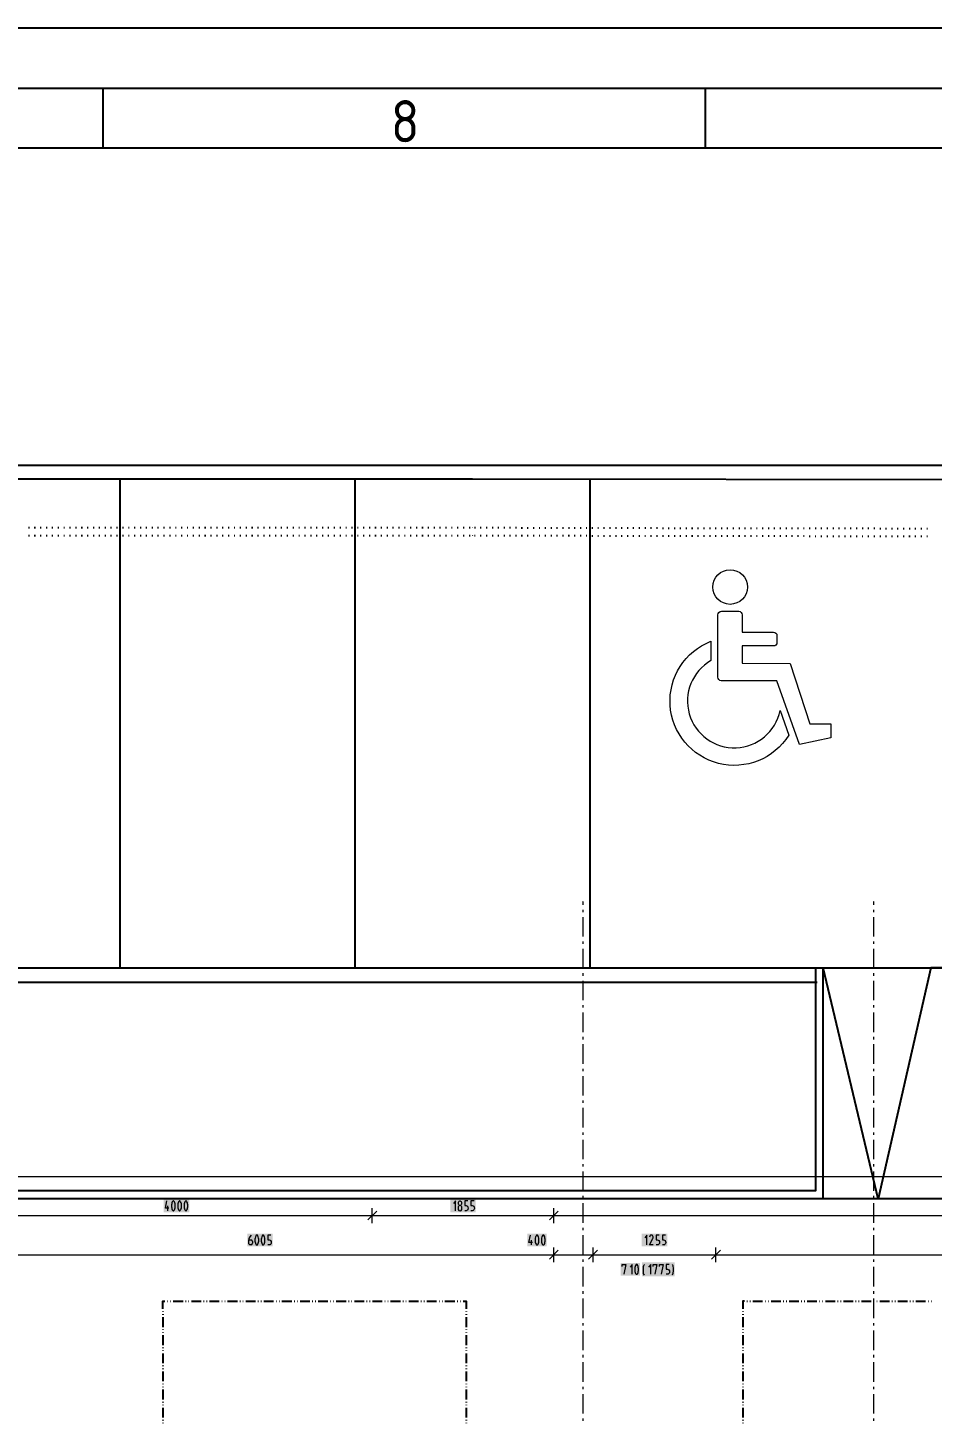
# Model space of a CAD drawing. Header units: millimetres. Extents: x 0 to 594, y 0 to 420.
# Drawn here: x 340.8 to 415.8, y 303.9 to 420 of the extents above; entities that cross this region are included whole.
import ezdxf

# ---------------------------------------------------------------- set-up
doc = ezdxf.new("R2010")
doc.units = ezdxf.units.MM
doc.header["$LTSCALE"] = 8
for name, color, linetype in [('035', 5, 'Continuous'), ('07', 7, 'Continuous'), ('PDF_CTU', 7, 'Continuous'), ('PDF_Dokresleni nad rovinou rezu', 7, 'Continuous'), ('PDF_Koty delkove', 7, 'Continuous'), ('PDF_Osy hlavni', 7, 'Continuous')]:
    doc.layers.add(name, color=color, linetype=linetype)
doc.styles.add('ISO Proportional', font='isocp.shx')

# ---------------------------------------------------------------- blocks, each defined once
blk = doc.blocks.new('IEC_border_a2')
at = {"layer": '035'}
for p, q in [((347, 415), (347, 410)), ((397, 415), (397, 410)), ((584, 410), (10, 410))]:
    blk.add_line(p, q, dxfattribs=at)
blk.add_lwpolyline([(0, 420), (594, 420), (594, 0), (0, 0)], close=True, dxfattribs=at)
at = {"layer": '07'}
blk.add_lwpolyline([(5, 415), (589, 415), (589, 5), (5, 5)], close=True, dxfattribs=at)
at = {"layer": '035', "style": 'ISO Proportional'}
blk.add_text('8', height=3.5, dxfattribs=at).set_placement((370.92, 410.5))

msp = doc.modelspace()

# ---------------------------------------------------------------- linework, layer by layer
at = {"layer": 'PDF_CTU', "lineweight": 25}
for points in [[(36.41, 383.69), (424.03, 383.69), (433.59, 383.69, -0.058855), (458.57, 380.48, -0.085043), (491.74, 365.87, -0.100758), (522.01, 335.59, -0.085004), (536.62, 302.43, -0.057282), (539.82, 278.13), (539.75, 270.41), (539.82, 278.13)], [(458.4, 379.26), (458.4, 347.12, -0.414214), (434.02, 322.75), (415.75, 322.75), (52.5, 322.75, -0.414214), (28.12, 347.12), (28.12, 382.47)], [(406.16, 341.92), (406.16, 323.4), (52.5, 323.4, -0.414214), (28.77, 347.12), (28.77, 382.46)], [(406.32, 340.7), (327.74, 340.7), (327.74, 375.03, 0.414213), (320.83, 381.94), (317.58, 381.94, 0.414213), (310.67, 375.03), (310.67, 340.7), (230.22, 340.7), (230.22, 375.18, 0.414213), (223.31, 382.09), (220.06, 382.09, 0.414213), (213.15, 375.18), (213.15, 340.7), (132.7, 340.7), (132.7, 375.24, 0.414214), (125.8, 382.15)]]:
    msp.add_lwpolyline(points, format="xyb", dxfattribs=at)
for points in [[(323.9, 382.55), (377.71, 382.55), (419.78, 382.49)], [(348.46, 341.92), (348.46, 382.55)], [(367.96, 341.92), (367.96, 382.55)], [(387.47, 341.92), (387.47, 382.54)], [(340.84, 378.49), (340.92, 378.49)], [(341.32, 378.49), (341.41, 378.49)], [(341.81, 378.49), (341.89, 378.49)], [(342.3, 378.49), (342.38, 378.49)], [(342.79, 378.49), (342.87, 378.49)], [(343.27, 378.49), (343.36, 378.49)], [(343.76, 378.49), (343.84, 378.49)], [(344.25, 378.49), (344.33, 378.49)], [(344.74, 378.49), (344.82, 378.49)], [(345.22, 378.49), (345.31, 378.49)], [(345.71, 378.49), (345.79, 378.49)], [(346.2, 378.49), (346.28, 378.49)], [(346.69, 378.49), (346.77, 378.49)], [(347.17, 378.49), (347.26, 378.49)], [(347.66, 378.49), (347.74, 378.49)], [(348.15, 378.49), (348.23, 378.49)], [(348.64, 378.49), (348.72, 378.49)], [(349.13, 378.49), (349.21, 378.49)], [(349.61, 378.49), (349.69, 378.49)], [(350.1, 378.49), (350.18, 378.49)], [(350.59, 378.49), (350.67, 378.49)], [(351.08, 378.49), (351.16, 378.49)], [(351.56, 378.49), (351.64, 378.49)], [(352.05, 378.49), (352.13, 378.49)], [(352.54, 378.49), (352.62, 378.49)], [(353.03, 378.49), (353.11, 378.49)], [(353.51, 378.49), (353.59, 378.49)], [(354, 378.49), (354.08, 378.49)], [(354.49, 378.49), (354.57, 378.49)], [(354.98, 378.49), (355.06, 378.49)], [(355.46, 378.49), (355.55, 378.49)], [(355.95, 378.49), (356.03, 378.49)], [(356.44, 378.49), (356.52, 378.49)], [(356.93, 378.49), (357.01, 378.49)], [(357.41, 378.49), (357.5, 378.49)], [(357.9, 378.49), (357.98, 378.49)], [(358.39, 378.49), (358.47, 378.49)], [(358.88, 378.49), (358.96, 378.49)], [(359.36, 378.49), (359.45, 378.49)], [(359.85, 378.49), (359.93, 378.49)], [(360.34, 378.49), (360.42, 378.49)], [(360.83, 378.49), (360.91, 378.49)], [(361.31, 378.49), (361.4, 378.49)], [(361.8, 378.49), (361.88, 378.49)], [(362.29, 378.49), (362.37, 378.49)], [(362.78, 378.49), (362.86, 378.49)], [(363.27, 378.49), (363.35, 378.49)], [(363.75, 378.49), (363.83, 378.49)], [(364.24, 378.49), (364.32, 378.49)], [(364.73, 378.49), (364.81, 378.49)], [(365.22, 378.49), (365.3, 378.49)], [(365.7, 378.49), (365.78, 378.49)], [(366.19, 378.49), (366.27, 378.49)], [(366.68, 378.49), (366.76, 378.49)], [(367.17, 378.49), (367.25, 378.49)], [(367.65, 378.49), (367.73, 378.49)], [(368.14, 378.49), (368.22, 378.49)], [(368.63, 378.49), (368.71, 378.49)], [(369.12, 378.49), (369.2, 378.49)], [(369.6, 378.49), (369.69, 378.49)], [(370.09, 378.49), (370.17, 378.49)], [(370.58, 378.49), (370.66, 378.49)], [(371.07, 378.49), (371.15, 378.49)], [(371.55, 378.49), (371.64, 378.49)], [(372.04, 378.49), (372.12, 378.49)], [(372.53, 378.49), (372.61, 378.49)], [(373.02, 378.49), (373.1, 378.49)], [(373.5, 378.49), (373.59, 378.49)], [(373.99, 378.49), (374.07, 378.49)], [(374.48, 378.49), (374.56, 378.49)], [(374.97, 378.49), (375.05, 378.49)], [(375.45, 378.49), (375.54, 378.49)], [(375.94, 378.49), (376.02, 378.49)], [(376.43, 378.49), (376.51, 378.49)], [(376.92, 378.49), (377, 378.49)], [(377.41, 378.49), (377.49, 378.49)], [(377.85, 378.49), (377.94, 378.49)], [(378.34, 378.49), (378.42, 378.49)], [(378.83, 378.49), (378.91, 378.49)], [(379.32, 378.49), (379.4, 378.49)], [(379.8, 378.49), (379.89, 378.49)], [(380.29, 378.49), (380.37, 378.49)], [(380.78, 378.49), (380.86, 378.49)], [(381.27, 378.49), (381.35, 378.49)], [(381.75, 378.48), (381.84, 378.48)], [(382.24, 378.48), (382.32, 378.48)], [(382.73, 378.48), (382.81, 378.48)], [(383.22, 378.48), (383.3, 378.48)], [(383.71, 378.48), (383.79, 378.48)], [(384.19, 378.48), (384.27, 378.48)], [(384.68, 378.48), (384.76, 378.48)], [(385.17, 378.48), (385.25, 378.48)], [(385.66, 378.48), (385.74, 378.48)], [(386.14, 378.48), (386.22, 378.48)], [(386.63, 378.48), (386.71, 378.48)], [(387.12, 378.48), (387.2, 378.48)], [(387.61, 378.47), (387.69, 378.47)], [(388.09, 378.47), (388.17, 378.47)], [(388.58, 378.47), (388.66, 378.47)], [(389.07, 378.47), (389.15, 378.47)], [(389.56, 378.47), (389.64, 378.47)], [(390.04, 378.47), (390.13, 378.47)], [(390.53, 378.47), (390.61, 378.47)], [(391.02, 378.47), (391.1, 378.47)], [(391.51, 378.47), (391.59, 378.47)], [(391.99, 378.47), (392.08, 378.47)], [(392.48, 378.47), (392.56, 378.47)], [(392.97, 378.47), (393.05, 378.47)], [(393.46, 378.46), (393.54, 378.46)], [(393.94, 378.46), (394.03, 378.46)], [(394.43, 378.46), (394.51, 378.46)], [(394.92, 378.46), (395, 378.46)], [(395.41, 378.46), (395.49, 378.46)], [(395.89, 378.46), (395.98, 378.46)], [(396.38, 378.46), (396.46, 378.46)], [(396.87, 378.46), (396.95, 378.46)], [(397.36, 378.46), (397.44, 378.46)], [(397.85, 378.46), (397.93, 378.46)], [(398.33, 378.46), (398.41, 378.46)], [(398.82, 378.46), (398.9, 378.46)], [(399.31, 378.46), (399.39, 378.45)], [(399.8, 378.45), (399.88, 378.45)], [(400.28, 378.45), (400.36, 378.45)], [(400.77, 378.45), (400.85, 378.45)], [(401.26, 378.45), (401.34, 378.45)], [(401.75, 378.45), (401.83, 378.45)], [(402.23, 378.45), (402.31, 378.45)], [(402.72, 378.45), (402.8, 378.45)], [(403.21, 378.45), (403.29, 378.45)], [(403.7, 378.45), (403.78, 378.45)], [(404.18, 378.45), (404.27, 378.45)], [(404.67, 378.45), (404.75, 378.45)], [(405.16, 378.45), (405.24, 378.45)], [(405.65, 378.44), (405.73, 378.44)], [(406.13, 378.44), (406.22, 378.44)], [(406.62, 378.44), (406.7, 378.44)], [(407.11, 378.44), (407.19, 378.44)], [(407.6, 378.44), (407.68, 378.44)], [(408.08, 378.44), (408.17, 378.44)], [(408.57, 378.44), (408.65, 378.44)], [(409.06, 378.44), (409.14, 378.44)], [(409.55, 378.44), (409.63, 378.44)], [(410.03, 378.44), (410.12, 378.44)], [(410.52, 378.44), (410.6, 378.44)], [(411.01, 378.44), (411.09, 378.44)], [(411.5, 378.43), (411.58, 378.43)], [(411.99, 378.43), (412.07, 378.43)], [(412.47, 378.43), (412.55, 378.43)], [(412.96, 378.43), (413.04, 378.43)], [(413.45, 378.43), (413.53, 378.43)], [(413.94, 378.43), (414.02, 378.43)], [(414.42, 378.43), (414.5, 378.43)], [(414.91, 378.43), (414.99, 378.43)], [(415.4, 378.43), (415.48, 378.43)], [(340.84, 377.84), (340.92, 377.84)], [(341.32, 377.84), (341.41, 377.84)], [(341.81, 377.84), (341.89, 377.84)], [(342.3, 377.84), (342.38, 377.84)], [(342.79, 377.84), (342.87, 377.84)], [(343.27, 377.84), (343.36, 377.84)], [(343.76, 377.84), (343.84, 377.84)], [(344.25, 377.84), (344.33, 377.84)], [(344.74, 377.84), (344.82, 377.84)], [(345.22, 377.84), (345.31, 377.84)], [(345.71, 377.84), (345.79, 377.84)], [(346.2, 377.84), (346.28, 377.84)], [(346.69, 377.84), (346.77, 377.84)], [(347.17, 377.84), (347.26, 377.84)], [(347.66, 377.84), (347.74, 377.84)], [(348.15, 377.84), (348.23, 377.84)], [(348.64, 377.84), (348.72, 377.84)], [(349.13, 377.84), (349.21, 377.84)], [(349.61, 377.84), (349.69, 377.84)], [(350.1, 377.84), (350.18, 377.84)], [(350.59, 377.84), (350.67, 377.84)], [(351.08, 377.84), (351.16, 377.84)], [(351.56, 377.84), (351.64, 377.84)], [(352.05, 377.84), (352.13, 377.84)], [(352.54, 377.84), (352.62, 377.84)], [(353.03, 377.84), (353.11, 377.84)], [(353.51, 377.84), (353.59, 377.84)], [(354, 377.84), (354.08, 377.84)], [(354.49, 377.84), (354.57, 377.84)], [(354.98, 377.84), (355.06, 377.84)], [(355.46, 377.84), (355.55, 377.84)], [(355.95, 377.84), (356.03, 377.84)], [(356.44, 377.84), (356.52, 377.84)], [(356.93, 377.84), (357.01, 377.84)], [(357.41, 377.84), (357.5, 377.84)], [(357.9, 377.84), (357.98, 377.84)], [(358.39, 377.84), (358.47, 377.84)], [(358.88, 377.84), (358.96, 377.84)], [(359.36, 377.84), (359.45, 377.84)], [(359.85, 377.84), (359.93, 377.84)], [(360.34, 377.84), (360.42, 377.84)], [(360.83, 377.84), (360.91, 377.84)], [(361.31, 377.84), (361.4, 377.84)], [(361.8, 377.84), (361.88, 377.84)], [(362.29, 377.84), (362.37, 377.84)], [(362.78, 377.84), (362.86, 377.84)], [(363.27, 377.84), (363.35, 377.84)], [(363.75, 377.84), (363.83, 377.84)], [(364.24, 377.84), (364.32, 377.84)], [(364.73, 377.84), (364.81, 377.84)], [(365.22, 377.84), (365.3, 377.84)], [(365.7, 377.84), (365.78, 377.84)], [(366.19, 377.84), (366.27, 377.84)], [(366.68, 377.84), (366.76, 377.84)], [(367.17, 377.84), (367.25, 377.84)], [(367.65, 377.84), (367.73, 377.84)], [(368.14, 377.84), (368.22, 377.84)], [(368.63, 377.84), (368.71, 377.84)], [(369.12, 377.84), (369.2, 377.84)], [(369.6, 377.84), (369.69, 377.84)], [(370.09, 377.84), (370.17, 377.84)], [(370.58, 377.84), (370.66, 377.84)], [(371.07, 377.84), (371.15, 377.84)], [(371.55, 377.84), (371.64, 377.84)], [(372.04, 377.84), (372.12, 377.84)], [(372.53, 377.84), (372.61, 377.84)], [(373.02, 377.84), (373.1, 377.84)], [(373.5, 377.84), (373.59, 377.84)], [(373.99, 377.84), (374.07, 377.84)], [(374.48, 377.84), (374.56, 377.84)], [(374.97, 377.84), (375.05, 377.84)], [(375.45, 377.84), (375.54, 377.84)], [(375.94, 377.84), (376.02, 377.84)], [(376.43, 377.84), (376.51, 377.84)], [(376.92, 377.84), (377, 377.84)], [(377.41, 377.84), (377.49, 377.84)], [(377.85, 377.84), (377.93, 377.84)], [(378.34, 377.84), (378.42, 377.84)], [(378.83, 377.84), (378.91, 377.84)], [(379.32, 377.84), (379.4, 377.84)], [(379.8, 377.84), (379.88, 377.84)], [(380.29, 377.84), (380.37, 377.84)], [(380.78, 377.84), (380.86, 377.84)], [(381.27, 377.84), (381.35, 377.84)], [(381.75, 377.83), (381.84, 377.83)], [(382.24, 377.83), (382.32, 377.83)], [(382.73, 377.83), (382.81, 377.83)], [(383.22, 377.83), (383.3, 377.83)], [(383.7, 377.83), (383.79, 377.83)], [(384.19, 377.83), (384.27, 377.83)], [(384.68, 377.83), (384.76, 377.83)], [(385.17, 377.83), (385.25, 377.83)], [(385.65, 377.83), (385.74, 377.83)], [(386.14, 377.83), (386.22, 377.83)], [(386.63, 377.83), (386.71, 377.83)], [(387.12, 377.83), (387.2, 377.83)], [(387.6, 377.82), (387.69, 377.82)], [(388.09, 377.82), (388.17, 377.82)], [(388.58, 377.82), (388.66, 377.82)], [(389.07, 377.82), (389.15, 377.82)], [(389.56, 377.82), (389.64, 377.82)], [(390.04, 377.82), (390.12, 377.82)], [(390.53, 377.82), (390.61, 377.82)], [(391.02, 377.82), (391.1, 377.82)], [(391.51, 377.82), (391.59, 377.82)], [(391.99, 377.82), (392.07, 377.82)], [(392.48, 377.82), (392.56, 377.82)], [(392.97, 377.82), (393.05, 377.82)], [(393.46, 377.81), (393.54, 377.81)], [(393.94, 377.81), (394.02, 377.81)], [(394.43, 377.81), (394.51, 377.81)], [(394.92, 377.81), (395, 377.81)], [(395.41, 377.81), (395.49, 377.81)], [(395.89, 377.81), (395.98, 377.81)], [(396.38, 377.81), (396.46, 377.81)], [(396.87, 377.81), (396.95, 377.81)], [(397.36, 377.81), (397.44, 377.81)], [(397.84, 377.81), (397.93, 377.81)], [(398.33, 377.81), (398.41, 377.81)], [(398.82, 377.81), (398.9, 377.81)], [(399.31, 377.81), (399.39, 377.8)], [(399.79, 377.8), (399.88, 377.8)], [(400.28, 377.8), (400.36, 377.8)], [(400.77, 377.8), (400.85, 377.8)], [(401.26, 377.8), (401.34, 377.8)], [(401.74, 377.8), (401.83, 377.8)], [(402.23, 377.8), (402.31, 377.8)], [(402.72, 377.8), (402.8, 377.8)], [(403.21, 377.8), (403.29, 377.8)], [(403.7, 377.8), (403.78, 377.8)], [(404.18, 377.8), (404.26, 377.8)], [(404.67, 377.8), (404.75, 377.8)], [(405.16, 377.8), (405.24, 377.8)], [(405.65, 377.79), (405.73, 377.79)], [(406.13, 377.79), (406.21, 377.79)], [(406.62, 377.79), (406.7, 377.79)], [(407.11, 377.79), (407.19, 377.79)], [(407.6, 377.79), (407.68, 377.79)], [(408.08, 377.79), (408.16, 377.79)], [(408.57, 377.79), (408.65, 377.79)], [(409.06, 377.79), (409.14, 377.79)], [(409.55, 377.79), (409.63, 377.79)], [(410.03, 377.79), (410.11, 377.79)], [(410.52, 377.79), (410.6, 377.79)], [(411.01, 377.79), (411.09, 377.79)], [(411.5, 377.78), (411.58, 377.78)], [(411.98, 377.78), (412.07, 377.78)], [(412.47, 377.78), (412.55, 377.78)], [(412.96, 377.78), (413.04, 377.78)], [(413.45, 377.78), (413.53, 377.78)], [(413.93, 377.78), (414.02, 377.78)], [(414.42, 377.78), (414.5, 377.78)], [(414.91, 377.78), (414.99, 377.78)], [(415.4, 377.78), (415.48, 377.78)], [(328.96, 341.92), (406.97, 341.92)], [(406.81, 322.75), (406.81, 341.92), (416.96, 341.92), (415.75, 341.92), (411.37, 322.75), (406.81, 341.92)]]:
    msp.add_lwpolyline(points, dxfattribs=at)
at = {"layer": 'PDF_CTU', "lineweight": 9}
for points in [[(398.06, 366.07), (398.06, 366.07), (398.07, 371.25), (398.07, 371.25, -0.41419), (398.36, 371.54), (398.36, 371.54), (399.8, 371.54), (399.8, 371.54, -0.414198), (400.09, 371.25), (400.09, 371.25), (400.09, 369.81), (402.68, 369.81), (402.68, 369.81, -0.414222), (402.97, 369.52), (402.97, 369.52), (402.97, 368.94), (402.97, 368.94, -0.414233), (402.68, 368.66), (402.68, 368.66), (400.08, 368.66), (400.08, 367.22), (404.07, 367.21), (405.71, 362.2), (407.44, 362.19), (407.44, 361.04), (404.84, 360.47), (402.96, 365.77), (398.35, 365.78), (398.35, 365.78, -0.414202)], [(403.23, 363.29), (403.23, 363.29), (403.95, 361.25), (403.95, 361.25, -1.385048), (397.49, 369.05), (397.49, 369.05), (397.49, 367.45), (397.49, 367.45, 1.543586)]]:
    msp.add_lwpolyline(points, format="xyb", close=True, dxfattribs=at)
msp.add_circle((399.08, 373.56), 1.44, dxfattribs=at)
at = {"layer": 'PDF_CTU', "lineweight": 25, "transparency": 33554559}
for points in [[(377.66, 378.49), (377.71, 378.54), (377.71, 378.44), (377.76, 378.49)], [(377.66, 378.49), (377.71, 378.54), (377.71, 378.44), (377.76, 378.49)], [(377.66, 377.84), (377.71, 377.89), (377.71, 377.79), (377.76, 377.84)], [(377.66, 377.84), (377.71, 377.89), (377.71, 377.79), (377.76, 377.84)]]:
    msp.add_solid(points, dxfattribs=at)
at = {"layer": 'PDF_Dokresleni nad rovinou rezu', "lineweight": 25}
for points in [[(351.99, 313.59), (351.99, 314.25), (352.17, 314.25)], [(351.99, 313.39), (351.99, 313.35)], [(352.38, 314.25), (352.42, 314.25)], [(352.62, 314.25), (352.66, 314.25)], [(352.86, 314.25), (353.68, 314.25)], [(353.88, 314.25), (353.92, 314.25)], [(354.12, 314.25), (354.16, 314.25)], [(354.37, 314.25), (355.18, 314.25)], [(355.38, 314.25), (355.42, 314.25)], [(355.63, 314.25), (355.67, 314.25)], [(355.87, 314.25), (356.68, 314.25)], [(356.89, 314.25), (356.93, 314.25)], [(357.13, 314.25), (357.17, 314.25)], [(357.37, 314.25), (358.19, 314.25)], [(358.39, 314.25), (358.43, 314.25)], [(358.63, 314.25), (358.67, 314.25)], [(358.88, 314.25), (359.69, 314.25)], [(359.89, 314.25), (359.93, 314.25)], [(360.14, 314.25), (360.18, 314.25)], [(360.38, 314.25), (361.19, 314.25)], [(361.4, 314.25), (361.44, 314.25)], [(361.64, 314.25), (361.68, 314.25)], [(361.88, 314.25), (362.7, 314.25)], [(362.9, 314.25), (362.94, 314.25)], [(363.14, 314.25), (363.18, 314.25)], [(363.39, 314.25), (364.2, 314.25)], [(364.4, 314.25), (364.44, 314.25)], [(364.65, 314.25), (364.69, 314.25)], [(364.89, 314.25), (365.7, 314.25)], [(365.91, 314.25), (365.95, 314.25)], [(366.15, 314.25), (366.19, 314.25)], [(366.39, 314.25), (367.21, 314.25)], [(367.41, 314.25), (367.45, 314.25)], [(367.65, 314.25), (367.69, 314.25)], [(367.9, 314.25), (368.71, 314.25)], [(368.91, 314.25), (368.95, 314.25)], [(369.16, 314.25), (369.2, 314.25)], [(369.4, 314.25), (370.21, 314.25)], [(370.42, 314.25), (370.46, 314.25)], [(370.66, 314.25), (370.7, 314.25)], [(370.9, 314.25), (371.72, 314.25)], [(371.92, 314.25), (371.96, 314.25)], [(372.16, 314.25), (372.2, 314.25)], [(372.41, 314.25), (373.22, 314.25)], [(373.42, 314.25), (373.46, 314.25)], [(373.67, 314.25), (373.71, 314.25)], [(373.91, 314.25), (374.72, 314.25)], [(374.93, 314.25), (374.97, 314.25)], [(375.17, 314.25), (375.21, 314.25)], [(375.41, 314.25), (376.23, 314.25)], [(376.43, 314.25), (376.47, 314.25)], [(376.67, 314.25), (376.71, 314.25)], [(376.92, 314.25), (377.18, 314.25), (377.18, 313.59)], [(377.18, 313.39), (377.18, 313.35)], [(400.28, 314.25), (400.14, 314.25), (400.14, 313.59)], [(400.14, 313.39), (400.14, 313.35)], [(400.48, 314.25), (400.52, 314.25)], [(400.73, 314.25), (400.77, 314.25)], [(400.97, 314.25), (401.78, 314.25)], [(401.99, 314.25), (402.03, 314.25)], [(402.23, 314.25), (402.27, 314.25)], [(402.48, 314.25), (403.29, 314.25)], [(403.49, 314.25), (403.53, 314.25)], [(403.73, 314.25), (403.78, 314.25)], [(403.98, 314.25), (404.79, 314.25)], [(404.99, 314.25), (405.03, 314.25)], [(405.24, 314.25), (405.28, 314.25)], [(405.48, 314.25), (406.29, 314.25)], [(406.5, 314.25), (406.54, 314.25)], [(406.74, 314.25), (406.78, 314.25)], [(406.99, 314.25), (407.8, 314.25)], [(408, 314.25), (408.04, 314.25)], [(408.24, 314.25), (408.29, 314.25)], [(408.49, 314.25), (409.3, 314.25)], [(409.5, 314.25), (409.54, 314.25)], [(409.75, 314.25), (409.79, 314.25)], [(409.99, 314.25), (410.8, 314.25)], [(411.01, 314.25), (411.05, 314.25)], [(411.25, 314.25), (411.29, 314.25)], [(411.5, 314.25), (412.31, 314.25)], [(412.51, 314.25), (412.55, 314.25)], [(412.75, 314.25), (412.8, 314.25)], [(413, 314.25), (413.81, 314.25)], [(414.01, 314.25), (414.06, 314.25)], [(414.26, 314.25), (414.3, 314.25)], [(414.5, 314.25), (415.31, 314.25)], [(415.52, 314.25), (415.56, 314.25)], [(415.76, 314.25), (415.8, 314.25)], [(351.99, 313.15), (351.99, 313.11)], [(351.99, 312.9), (351.99, 312.09)], [(377.18, 313.15), (377.18, 313.11)], [(377.18, 312.9), (377.18, 312.09)], [(400.14, 313.15), (400.14, 313.11)], [(400.14, 312.9), (400.14, 312.09)], [(351.99, 311.89), (351.99, 311.85)], [(351.99, 311.64), (351.99, 311.6)], [(351.99, 311.4), (351.99, 310.59)], [(377.18, 311.89), (377.18, 311.85)], [(377.18, 311.64), (377.18, 311.6)], [(377.18, 311.4), (377.18, 310.59)], [(400.14, 311.89), (400.14, 311.85)], [(400.14, 311.64), (400.14, 311.6)], [(400.14, 311.4), (400.14, 310.59)], [(351.99, 310.39), (351.99, 310.34)], [(351.99, 310.14), (351.99, 310.1)], [(351.99, 309.9), (351.99, 309.08)], [(377.18, 310.39), (377.18, 310.34)], [(377.18, 310.14), (377.18, 310.1)], [(377.18, 309.9), (377.18, 309.08)], [(400.14, 310.39), (400.14, 310.34)], [(400.14, 310.14), (400.14, 310.1)], [(400.14, 309.9), (400.14, 309.08)], [(351.99, 308.88), (351.99, 308.84)], [(377.18, 308.88), (377.18, 308.84)], [(400.14, 308.88), (400.14, 308.84)], [(351.99, 308.64), (351.99, 308.6)], [(351.99, 308.39), (351.99, 307.58)], [(377.18, 308.64), (377.18, 308.6)], [(377.18, 308.39), (377.18, 307.58)], [(400.14, 308.64), (400.14, 308.6)], [(400.14, 308.39), (400.14, 307.58)], [(351.99, 307.38), (351.99, 307.34)], [(351.99, 307.13), (351.99, 307.09)], [(351.99, 306.89), (351.99, 306.08)], [(377.18, 307.38), (377.18, 307.34)], [(377.18, 307.13), (377.18, 307.09)], [(377.18, 306.89), (377.18, 306.08)], [(400.14, 307.38), (400.14, 307.34)], [(400.14, 307.13), (400.14, 307.09)], [(400.14, 306.89), (400.14, 306.08)], [(351.99, 305.87), (351.99, 305.83)], [(351.99, 305.63), (351.99, 305.59)], [(351.99, 305.39), (351.99, 304.57)], [(377.18, 305.87), (377.18, 305.83)], [(377.18, 305.63), (377.18, 305.59)], [(377.18, 305.39), (377.18, 304.57)], [(400.14, 305.87), (400.14, 305.83)], [(400.14, 305.63), (400.14, 305.59)], [(400.14, 305.39), (400.14, 304.57)], [(351.99, 304.37), (351.99, 304.33)], [(351.99, 304.13), (351.99, 304.09)], [(377.18, 304.37), (377.18, 304.33)], [(377.18, 304.13), (377.18, 304.09)], [(400.14, 304.37), (400.14, 304.33)], [(400.14, 304.13), (400.14, 304.09)]]:
    msp.add_lwpolyline(points, dxfattribs=at)
at = {"layer": 'PDF_Dokresleni nad rovinou rezu', "lineweight": 25, "transparency": 33554559}
for points in [[(351.94, 314.25), (351.99, 314.3), (351.99, 314.2), (352.04, 314.25)], [(351.99, 314.3), (352.04, 314.25), (351.94, 314.25), (351.99, 314.2)], [(377.18, 314.3), (377.23, 314.25), (377.13, 314.25), (377.18, 314.2)], [(377.13, 314.25), (377.18, 314.3), (377.18, 314.2), (377.23, 314.25)], [(400.14, 314.3), (400.19, 314.25), (400.09, 314.25), (400.14, 314.2)], [(400.09, 314.25), (400.14, 314.3), (400.14, 314.2), (400.19, 314.25)]]:
    msp.add_solid(points, dxfattribs=at)
at = {"layer": 'PDF_Koty delkove', "lineweight": 18}
for points in [[(75.73, 324.59), (459.14, 324.59)], [(352.5, 321.97), (352.2, 321.97), (352.33, 322.56)], [(352.41, 321.75), (352.41, 322.16)], [(353.25, 322.32), (353.24, 322.24), (353.24, 322.08), (353.25, 321.99), (353.27, 321.9), (353.3, 321.82), (353.34, 321.76), (353.37, 321.75), (353.41, 321.75), (353.43, 321.76), (353.47, 321.82), (353.51, 321.9), (353.53, 321.99), (353.54, 322.08)], [(353.54, 322.08), (353.54, 322.24), (353.53, 322.32), (353.51, 322.41), (353.47, 322.49), (353.43, 322.55), (353.41, 322.56), (353.37, 322.56), (353.34, 322.55), (353.3, 322.49), (353.27, 322.41), (353.25, 322.32)], [(369.02, 320.98), (369.75, 321.71)], [(369.38, 320.73), (369.38, 321.34), (369.38, 321.95)], [(376.29, 321.75), (376.29, 322.56), (376.12, 322.35)], [(376.61, 322.18), (376.59, 322.2), (376.56, 322.24), (376.54, 322.29), (376.53, 322.35), (376.53, 322.4), (376.54, 322.45), (376.56, 322.51), (376.6, 322.55), (376.64, 322.56), (376.68, 322.56), (376.71, 322.55), (376.76, 322.51), (376.78, 322.45), (376.79, 322.4), (376.79, 322.35), (376.78, 322.29), (376.76, 322.24), (376.72, 322.2), (376.7, 322.18)], [(377.31, 322.56), (377.05, 322.56), (377.05, 322.18), (377.16, 322.18), (377.23, 322.16), (377.28, 322.12), (377.32, 322.05), (377.33, 321.99), (377.33, 321.94), (377.32, 321.89), (377.3, 321.83), (377.26, 321.79), (377.22, 321.76), (377.16, 321.75), (377.05, 321.75)], [(377.83, 322.56), (377.57, 322.56), (377.57, 322.18), (377.68, 322.18), (377.75, 322.16), (377.8, 322.12), (377.84, 322.05), (377.85, 321.99), (377.85, 321.94)], [(377.85, 321.94), (377.84, 321.89), (377.82, 321.83), (377.78, 321.79), (377.74, 321.76), (377.68, 321.75), (377.57, 321.75)], [(384.09, 320.98), (384.82, 321.71)], [(384.46, 320.73), (384.46, 321.34), (384.46, 321.95)], [(75.73, 321.34), (91.09, 321.34), (129.65, 321.34), (132.09, 321.34), (181.05, 321.34), (183.08, 321.34), (232.04, 321.34), (234.48, 321.34), (283.24, 321.34), (285.68, 321.34), (334.44, 321.34), (336.88, 321.34), (369.38, 321.34), (384.46, 321.34), (459.14, 321.34)], [(359.15, 319.34), (359.3, 319.34), (359.34, 319.33), (359.37, 319.3), (359.39, 319.27), (359.42, 319.23), (359.43, 319.18), (359.43, 319.07), (359.42, 319.01), (359.39, 318.97), (359.37, 318.95), (359.34, 318.92), (359.3, 318.91), (359.25, 318.91), (359.21, 318.92), (359.18, 318.95), (359.16, 318.97), (359.13, 319.01), (359.12, 319.07), (359.12, 319.26), (359.17, 319.45), (359.23, 319.58), (359.34, 319.72)], [(359.95, 319.23), (359.95, 319.39), (359.94, 319.47), (359.91, 319.57), (359.88, 319.65), (359.84, 319.71), (359.82, 319.72), (359.77, 319.72), (359.75, 319.71), (359.71, 319.65), (359.68, 319.57), (359.65, 319.47), (359.64, 319.39), (359.64, 319.23), (359.65, 319.15), (359.68, 319.05)], [(359.68, 319.05), (359.71, 318.97), (359.75, 318.92), (359.77, 318.91), (359.82, 318.91), (359.84, 318.92), (359.88, 318.97), (359.91, 319.05), (359.94, 319.15), (359.95, 319.23)], [(360.97, 319.72), (360.71, 319.72), (360.71, 319.34), (360.81, 319.34), (360.89, 319.31), (360.93, 319.27), (360.98, 319.2), (360.99, 319.15), (360.99, 319.1), (360.98, 319.04), (360.96, 318.99), (360.92, 318.95), (360.88, 318.92), (360.81, 318.91), (360.71, 318.91)], [(382.68, 319.12), (382.38, 319.12), (382.51, 319.72)], [(382.6, 318.91), (382.6, 319.31)], [(392.18, 318.91), (392.18, 319.72), (392, 319.5)], [(392.7, 318.91), (392.39, 318.91), (392.68, 319.45), (392.7, 319.5), (392.7, 319.58), (392.68, 319.64), (392.64, 319.68), (392.61, 319.71), (392.57, 319.72), (392.52, 319.72), (392.48, 319.71), (392.45, 319.68), (392.42, 319.64), (392.39, 319.56)], [(393.2, 319.72), (392.94, 319.72), (392.94, 319.34), (393.04, 319.34), (393.12, 319.31), (393.16, 319.27), (393.21, 319.2), (393.22, 319.15), (393.22, 319.1), (393.21, 319.04), (393.18, 318.99), (393.15, 318.95), (393.11, 318.92), (393.04, 318.91), (392.94, 318.91)], [(393.72, 319.72), (393.46, 319.72), (393.46, 319.34), (393.56, 319.34), (393.64, 319.31), (393.68, 319.27), (393.73, 319.2), (393.74, 319.15), (393.74, 319.1), (393.73, 319.04), (393.7, 318.99), (393.67, 318.95), (393.63, 318.92), (393.56, 318.91), (393.46, 318.91)], [(75.73, 318.09), (91.09, 318.09), (130.87, 318.09), (135.18, 318.09), (136.3, 318.09), (144.16, 318.09), (145.52, 318.09), (182.07, 318.09), (233.26, 318.09), (284.46, 318.09), (335.66, 318.09), (384.46, 318.09), (387.71, 318.09), (397.9, 318.09), (438.98, 318.09), (451.17, 318.09), (459.14, 318.09)], [(384.09, 317.73), (384.82, 318.46)], [(384.46, 317.48), (384.46, 318.09), (384.46, 318.7)], [(387.34, 317.73), (388.07, 318.46)], [(387.71, 317.48), (387.71, 318.09), (387.71, 318.7)], [(397.54, 317.73), (398.27, 318.46)], [(397.9, 317.48), (397.9, 318.09), (397.9, 318.7)], [(390.13, 317.12), (390.13, 317.28), (390.43, 317.28), (390.26, 316.47)], [(390.96, 316.47), (390.96, 317.28), (390.78, 317.06)], [(391.41, 317.21), (391.37, 317.27), (391.35, 317.28), (391.3, 317.28), (391.28, 317.27), (391.24, 317.21), (391.2, 317.13), (391.18, 317.04), (391.17, 316.96), (391.17, 316.79), (391.18, 316.71), (391.2, 316.62), (391.24, 316.54), (391.28, 316.48), (391.3, 316.47), (391.35, 316.47), (391.37, 316.48), (391.41, 316.54), (391.44, 316.62), (391.46, 316.71), (391.48, 316.79)], [(391.48, 316.79), (391.48, 316.96), (391.46, 317.04), (391.44, 317.13), (391.41, 317.21)], [(391.97, 316.41), (391.92, 316.47), (391.9, 316.52), (391.89, 316.6), (391.88, 316.74), (391.88, 317.01), (391.89, 317.12), (391.91, 317.2), (391.95, 317.25), (391.97, 317.28)], [(392.49, 316.47), (392.49, 317.28), (392.32, 317.06)], [(392.7, 317.12), (392.7, 317.28), (393.01, 317.28), (392.84, 316.47)], [(393.22, 317.12), (393.22, 317.28), (393.53, 317.28), (393.36, 316.47)], [(394.03, 317.28), (393.77, 317.28), (393.77, 316.9), (393.88, 316.9), (393.95, 316.87), (393.99, 316.83), (394.04, 316.77), (394.05, 316.71), (394.05, 316.66), (394.04, 316.6), (394.02, 316.55), (393.98, 316.51), (393.94, 316.48), (393.88, 316.47)], [(394.26, 317.28), (394.29, 317.25), (394.32, 317.2), (394.34, 317.12), (394.35, 317.01), (394.35, 316.74), (394.34, 316.6), (394.33, 316.52), (394.31, 316.47), (394.26, 316.41)], [(393.88, 316.47), (393.77, 316.47)]]:
    msp.add_lwpolyline(points, dxfattribs=at)
for points in [[(353.02, 322.08), (353.02, 322.24), (353.01, 322.32), (352.99, 322.41), (352.95, 322.49), (352.91, 322.55), (352.89, 322.56), (352.85, 322.56), (352.82, 322.55), (352.78, 322.49), (352.75, 322.41), (352.73, 322.32), (352.72, 322.24), (352.72, 322.08), (352.73, 321.99), (352.75, 321.9), (352.78, 321.82), (352.82, 321.76), (352.85, 321.75), (352.89, 321.75), (352.91, 321.76), (352.95, 321.82), (352.99, 321.9), (353.01, 321.99)], [(354.06, 322.08), (354.06, 322.24), (354.05, 322.32), (354.03, 322.41), (353.99, 322.49), (353.95, 322.55), (353.93, 322.56), (353.89, 322.56), (353.86, 322.55), (353.82, 322.49), (353.79, 322.41), (353.77, 322.32), (353.76, 322.24), (353.76, 322.08), (353.77, 321.99), (353.79, 321.9), (353.82, 321.82), (353.86, 321.76), (353.89, 321.75), (353.93, 321.75), (353.95, 321.76), (353.99, 321.82), (354.03, 321.9), (354.05, 321.99)], [(360.47, 319.23), (360.47, 319.39), (360.46, 319.47), (360.44, 319.57), (360.4, 319.65), (360.36, 319.71), (360.34, 319.72), (360.29, 319.72), (360.27, 319.71), (360.23, 319.65), (360.2, 319.57), (360.18, 319.47), (360.16, 319.39), (360.16, 319.23), (360.18, 319.15), (360.2, 319.05), (360.23, 318.97), (360.27, 318.92), (360.29, 318.91), (360.34, 318.91), (360.36, 318.92), (360.4, 318.97), (360.44, 319.05), (360.46, 319.15)], [(383.2, 319.23), (383.2, 319.39), (383.19, 319.47), (383.17, 319.57), (383.14, 319.65), (383.1, 319.71), (383.07, 319.72), (383.03, 319.72), (383.01, 319.71), (382.97, 319.65), (382.93, 319.57), (382.91, 319.47), (382.9, 319.39), (382.9, 319.23), (382.91, 319.15), (382.93, 319.05), (382.97, 318.97), (383.01, 318.92), (383.03, 318.91), (383.07, 318.91), (383.1, 318.92), (383.14, 318.97), (383.17, 319.05), (383.19, 319.15)], [(383.72, 319.23), (383.72, 319.39), (383.71, 319.47), (383.69, 319.57), (383.66, 319.65), (383.62, 319.71), (383.59, 319.72), (383.55, 319.72), (383.53, 319.71), (383.49, 319.65), (383.45, 319.57), (383.43, 319.47), (383.42, 319.39), (383.42, 319.23), (383.43, 319.15), (383.45, 319.05), (383.49, 318.97), (383.53, 318.92), (383.55, 318.91), (383.59, 318.91), (383.62, 318.92), (383.66, 318.97), (383.69, 319.05), (383.71, 319.15)]]:
    msp.add_lwpolyline(points, close=True, dxfattribs=at)
msp.add_lwpolyline([(376.81, 321.94), (376.81, 321.99), (376.8, 322.06), (376.77, 322.13), (376.72, 322.17), (376.7, 322.18), (376.61, 322.18), (376.59, 322.17), (376.55, 322.13), (376.52, 322.06), (376.51, 321.99), (376.51, 321.94, 1.262205)], format="xyb", close=True, dxfattribs=at)
at = {"layer": 'PDF_Koty delkove', "color": 7, "lineweight": 18, "true_color": 0xffffff, "transparency": 33554559}
for points in [[(352.07, 321.63), (354.18, 321.63), (352.07, 322.68), (354.18, 322.68)], [(375.86, 321.63), (377.97, 321.63), (375.86, 322.68), (377.97, 322.68)], [(359, 318.78), (361.11, 318.78), (359, 319.84), (361.11, 319.84)], [(382.26, 318.78), (383.85, 318.78), (382.26, 319.84), (383.85, 319.84)], [(391.75, 318.78), (393.86, 318.78), (391.75, 319.84), (393.86, 319.84)], [(390.01, 316.35), (391.6, 316.35), (390.01, 317.4), (391.6, 317.4)], [(391.76, 316.29), (394.47, 316.29), (391.76, 317.46), (394.47, 317.46)]]:
    msp.add_solid(points, dxfattribs=at)
at = {"layer": 'PDF_Osy hlavni', "lineweight": 18}
for points in [[(386.85, 347.44), (386.85, 347.16)], [(410.99, 347.44), (410.99, 347.16)], [(386.85, 346.75), (386.85, 346.55)], [(386.85, 346.14), (386.85, 344.52)], [(410.99, 346.75), (410.99, 346.55)], [(410.99, 346.14), (410.99, 344.52)], [(386.85, 344.11), (386.85, 343.91)], [(410.99, 344.11), (410.99, 343.91)], [(386.85, 343.5), (386.85, 341.87)], [(410.99, 343.5), (410.99, 341.87)], [(386.85, 341.47), (386.85, 341.27)], [(410.99, 341.47), (410.99, 341.27)], [(386.85, 340.86), (386.85, 339.23)], [(410.99, 340.86), (410.99, 339.23)], [(386.85, 338.83), (386.85, 338.62)], [(386.85, 338.22), (386.85, 336.59)], [(410.99, 338.83), (410.99, 338.62)], [(410.99, 338.22), (410.99, 336.59)], [(386.85, 336.19), (386.85, 335.98)], [(386.85, 335.58), (386.85, 333.95)], [(410.99, 336.19), (410.99, 335.98)], [(410.99, 335.58), (410.99, 333.95)], [(386.85, 333.55), (386.85, 333.34)], [(410.99, 333.55), (410.99, 333.34)], [(386.85, 332.94), (386.85, 331.31)], [(410.99, 332.94), (410.99, 331.31)], [(386.85, 330.9), (386.85, 330.7)], [(410.99, 330.9), (410.99, 330.7)], [(386.85, 330.29), (386.85, 328.67)], [(410.99, 330.29), (410.99, 328.67)], [(386.85, 328.26), (386.85, 328.06)], [(386.85, 327.65), (386.85, 326.03)], [(410.99, 328.26), (410.99, 328.06)], [(410.99, 327.65), (410.99, 326.03)], [(386.85, 325.62), (386.85, 325.42)], [(386.85, 325.01), (386.85, 323.39)], [(410.99, 325.62), (410.99, 325.42)], [(410.99, 325.01), (410.99, 323.39)], [(386.85, 322.98), (386.85, 322.78)], [(410.99, 322.98), (410.99, 322.78)], [(386.85, 322.37), (386.85, 320.75)], [(410.99, 322.37), (410.99, 320.75)], [(386.85, 320.34), (386.85, 320.14)], [(410.99, 320.34), (410.99, 320.14)], [(386.85, 319.73), (386.85, 318.11)], [(410.99, 319.73), (410.99, 318.11)], [(386.85, 317.7), (386.85, 317.5)], [(386.85, 317.09), (386.85, 315.46)], [(410.99, 317.7), (410.99, 317.5)], [(410.99, 317.09), (410.99, 315.46)], [(386.85, 315.06), (386.85, 314.85)], [(410.99, 315.06), (410.99, 314.85)], [(386.85, 314.45), (386.85, 312.82)], [(410.99, 314.45), (410.99, 312.82)], [(386.85, 312.42), (386.85, 312.21)], [(410.99, 312.42), (410.99, 312.21)], [(386.85, 311.81), (386.85, 310.18)], [(410.99, 311.81), (410.99, 310.18)], [(386.85, 309.78), (386.85, 309.57)], [(386.85, 309.17), (386.85, 307.54)], [(410.99, 309.78), (410.99, 309.57)], [(410.99, 309.17), (410.99, 307.54)], [(386.85, 307.13), (386.85, 306.93)], [(386.85, 306.52), (386.85, 304.9)], [(410.99, 307.13), (410.99, 306.93)], [(410.99, 306.52), (410.99, 304.9)], [(386.85, 304.49), (386.85, 304.29)], [(410.99, 304.49), (410.99, 304.29)]]:
    msp.add_lwpolyline(points, dxfattribs=at)
at = {"layer": 'PDF_Osy hlavni', "lineweight": 18, "transparency": 33554559}
for points in [[(386.85, 347.47), (386.89, 347.44), (386.82, 347.44), (386.85, 347.4)], [(410.99, 347.47), (411.02, 347.44), (410.95, 347.44), (410.99, 347.4)]]:
    msp.add_solid(points, dxfattribs=at)

# ---------------------------------------------------------------- block references
msp.add_blockref('IEC_border_a2', (0, 0))

doc.saveas('drawing.dxf')
